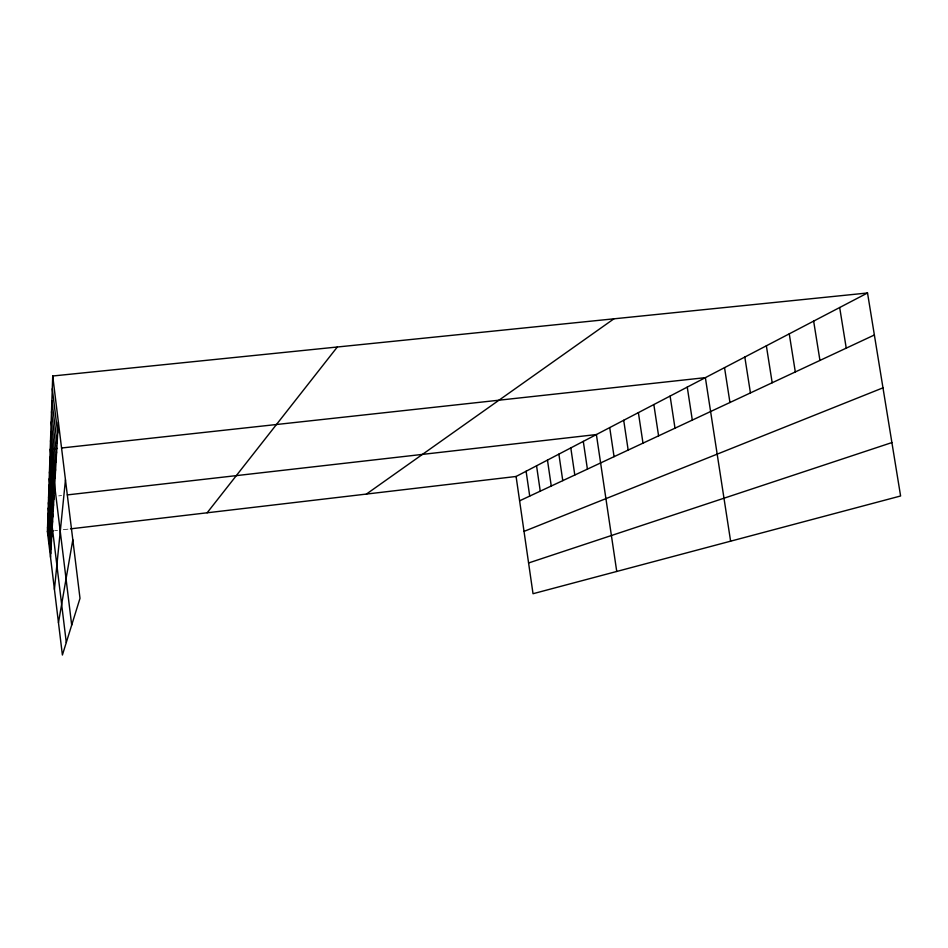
<?xml version="1.0" encoding="UTF-8"?>
<svg xmlns="http://www.w3.org/2000/svg" width="948" height="948" viewBox="0 0 948 948"><rect width="100%" height="100%" fill="white"/><g stroke="black" fill="none" stroke-linecap="round" stroke-linejoin="round"><path stroke-width="0.71" stroke-dasharray="4.74 3.56" d="M54.617 530.726L57.508 530.382M63.279 529.707L70.496 528.854M58.681 495.887L61.561 495.555"/><path stroke-width="1.42" d="M52.721 376.001L79.999 598.318L62.402 655.021L47.4 531.567L52.721 376.001L867.527 292.979L900.6 495.982L533.025 593.721L516.091 476.477L867.527 292.979M50.517 557.199L58.361 421.979M54.427 589.372L65.459 479.842M58.468 622.635L72.818 539.791M207.138 512.797L337.322 347.004M366.414 494.074L613.913 318.824M519.611 500.817L874.376 334.988M524.019 531.39L882.979 387.839M528.581 562.97L891.902 442.574M47.4 531.567L53.171 530.892M70.496 528.854L516.091 476.477M54.356 496.385L48.585 497.036L66.289 642.483M67.332 494.903L596.387 434.551L616.745 571.466M57.413 448.451L50.208 449.234L71.693 625.076M61.727 447.977L705.371 377.648L730.612 541.178M839.679 307.519L846.244 348.141M813.645 321.111L819.949 360.43M789.257 333.85L795.313 371.948M766.363 345.807L772.182 382.755M744.82 357.052L750.437 392.922M724.533 367.646L729.948 402.497M687.253 387.104L692.313 420.094M670.106 396.063L675 428.188M653.836 404.559L658.587 435.855M638.383 412.617L642.993 443.143M623.701 420.284L628.169 450.075M609.718 427.584L614.055 456.663M583.293 441.389L587.404 469.13M570.803 447.906L574.796 475.019M558.882 454.128L562.768 480.648M547.47 460.088L551.262 486.016M536.556 465.788L540.253 491.171M526.104 471.239L529.719 496.088M52.282 388.751L57.71 433.07M51.879 400.613L57.117 443.391M51.5 411.669L56.56 453.002M51.145 421.99L56.039 461.972M50.813 431.648L55.553 470.374M50.505 440.713L55.091 478.254M49.936 457.256L54.261 492.64M49.687 464.828L53.882 499.217M49.438 471.974L53.515 505.426M49.201 478.752L53.171 511.316M48.988 485.163L52.851 516.885M48.775 491.254L52.543 522.182M48.384 502.713L51.962 532.136M48.206 508.104L51.702 536.817M48.028 513.247L51.441 541.284M47.862 518.141L51.192 545.538M47.696 522.822L50.955 549.603M47.542 527.289L50.73 553.478"/></g></svg>
